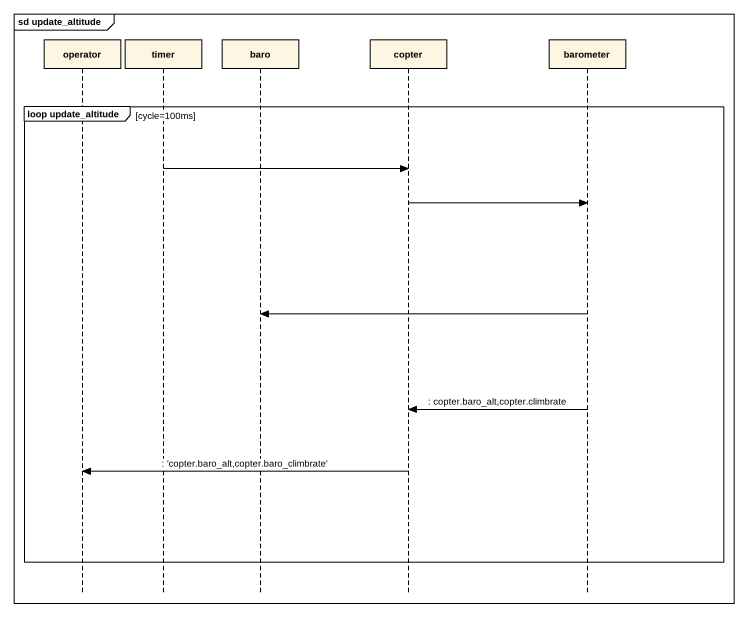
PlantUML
@startuml
mainframe sd update_altitude
hide footbox
participant operator
participant timer
participant baro
participant copter
participant barometer

group loop update_altitude [cycle=100ms]
  timer -> copter
  copter -> barometer
  barometer -> baro
  barometer -> copter : : copter.baro_alt,copter.climbrate
  copter -> operator : : 'copter.baro_alt,copter.baro_climbrate'
end
@enduml
